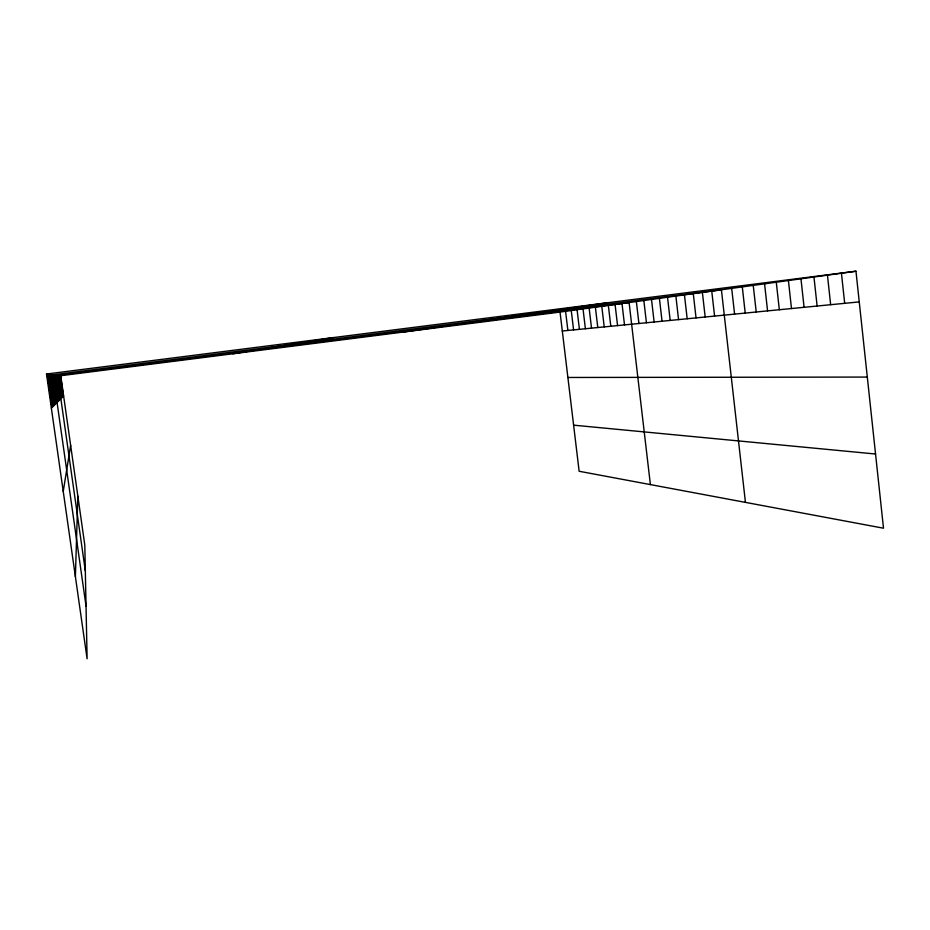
<?xml version="1.0" encoding="UTF-8"?>
<svg xmlns="http://www.w3.org/2000/svg" width="930" height="930" viewBox="0 0 930 930"><rect width="100%" height="100%" fill="white"/><g stroke="black" fill="none" stroke-linecap="round" stroke-linejoin="round"><path stroke-width="1.4" d="M75.4 576.658L77.841 496.085M63.24 491.412L70.645 445.342M51.359 408.061L63.612 395.866M232.826 353.772L333.347 337.59M402.423 332.161L607.86 302.727M560.034 312.073L855.96 271.211L883.5 528.205L579.146 471.266L560.034 312.073L60.752 375.708L46.5 374.023L87.106 658.789L84.804 545.131L60.752 375.708M46.5 374.023L855.96 271.211M562.301 331.01L859.25 301.901M567.881 377.475L867.306 377.069M573.612 425.161L875.548 454.014M60.497 375.674L63.391 396.087M60.229 375.639L63.17 396.308M59.962 375.615L62.938 396.54M59.683 375.581L62.694 396.785M59.404 375.546L62.45 397.029M59.113 375.511L62.205 397.273M58.811 375.476L61.95 397.529M58.509 375.441L61.682 397.796M58.195 375.406L61.415 398.063M57.869 375.36L61.136 398.342M85.328 570.892L57.532 375.325L629.087 302.529L650.396 484.588M57.195 375.29L60.555 398.912M56.835 375.243L60.252 399.214M56.474 375.197L59.939 399.528M56.102 375.15L59.613 399.853M55.719 375.116L59.276 400.179M55.323 375.069L58.939 400.516M54.905 375.011L58.59 400.877M54.486 374.964L58.218 401.237M54.045 374.918L57.846 401.609M53.603 374.86L57.462 401.993M86.037 606.046L53.126 374.802L721.413 289.788L745.442 502.374M52.638 374.744L56.625 402.818M52.115 374.685L56.184 403.26M51.592 374.627L55.73 403.713M51.034 374.558L55.254 404.19M50.464 374.488L54.754 404.678M49.86 374.418L54.242 405.189M49.244 374.348L53.708 405.724M48.593 374.267L53.161 406.271M47.93 374.197L52.58 406.84M47.232 374.116L51.975 407.445M577.077 309.713L579.413 329.325M571.264 310.515L573.577 329.906M565.58 311.306L567.881 330.464M615.079 304.47L617.567 325.593M608.348 305.4L610.812 326.256M601.78 306.307L604.221 326.895M595.374 307.191L597.792 327.523M589.132 308.051L591.515 328.139M583.029 308.888L585.389 328.743M659.405 298.344L662.055 321.234M651.512 299.437L654.127 322.001M643.839 300.495L646.431 322.757M636.364 301.529L638.922 323.5M621.996 303.517L624.507 324.907M693.28 293.671L696.047 317.897M684.445 294.891L687.189 318.769M675.866 296.077L678.563 319.606M667.519 297.228L670.193 320.432M731.689 288.37L734.584 314.119M711.752 291.125L714.589 316.084M702.383 292.415L705.184 317.002M764.565 283.824L767.576 310.887M753.242 285.394L756.218 312.003M742.291 286.905L745.221 313.073M813.959 277.012L817.121 306.028M800.963 278.802L804.078 307.307M788.408 280.535L791.488 308.539M776.283 282.209L779.328 309.737M841.441 273.222L844.684 303.331M827.444 275.152L830.653 304.703"/></g></svg>
